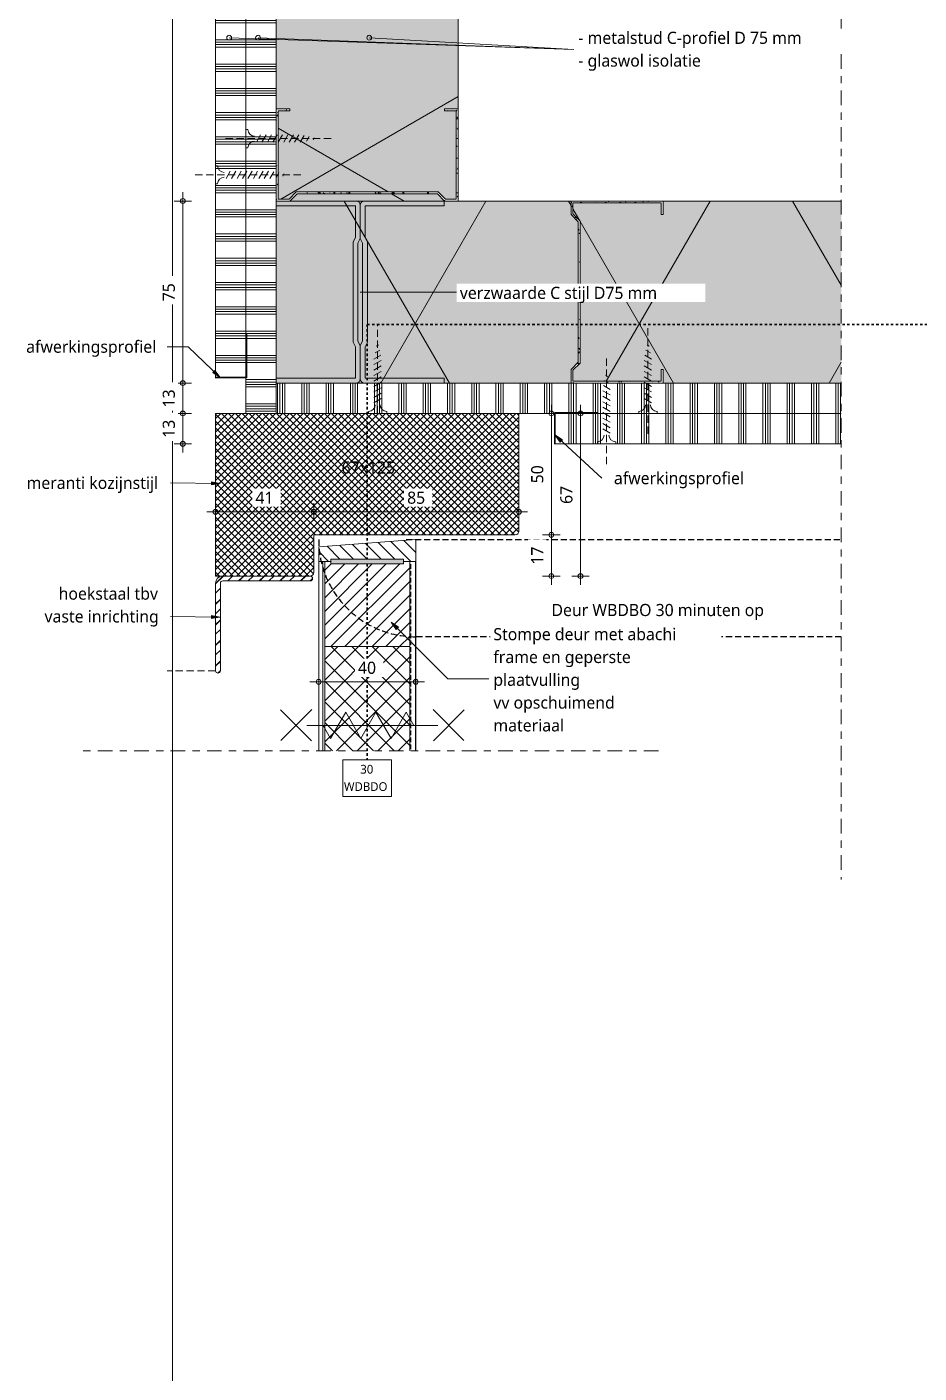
# Model space of a CAD drawing. Header units: millimetres. Extents: x 32900 to 38291, y -18988 to 4133.
# Drawn here: x 32911 to 33278, y -7472 to -6918 of the extents above; entities that cross this region are included whole.
import ezdxf

# ---------------------------------------------------------------- set-up
doc = ezdxf.new("R2010")
doc.units = ezdxf.units.MM
for name, pattern in [('MV_30_min', [2, 1, -1]), ('MV_center', [15, 6, -3, 3, -3]), ('MV_hidden', [3.75, 2.5, -1.25]), ('MV_hidden_2', [4.5, 3, -1.5])]:
    doc.linetypes.add(name, pattern=pattern)
for name, color, linetype, lineweight in [('A-ANNO-DIMS', 211, 'Continuous', 13), ('A-ANNO-DIMS-2', 211, 'Continuous', 13), ('A-ANNO-IDEN', 131, 'Continuous', 18), ('A-ANNO-NOTE', 131, 'Continuous', 18), ('A-DETL', 90, 'Continuous', 13), ('A-DETL-GENF', 92, 'Continuous', 18), ('A-DETL-THIN', 151, 'Continuous', 18), ('G-ANNO-TEXT', 231, 'Continuous', 13)]:
    doc.layers.add(name, color=color, linetype=linetype, lineweight=lineweight)
doc.styles.add('Segoe UI', font='segoeui.ttf', dxfattribs={"height": 5})
doc.styles.add('Segoe UI_2', font='segoeui.ttf', dxfattribs={"height": 3.6})
doc.dimstyles.new('2_5_mm', dxfattribs={"dimscale": 304.8, "dimtxt": 5.23682, "dimasz": 0.006562, "dimexe": 0.011811, "dimexo": 0.0625, "dimgap": 0.005906, "dimtad": 1, "dimdec": 0, "dimzin": 0, "dimdsep": 46, "dimtxsty": 'Segoe UI', "dimblk1": 'DOTBLANK', "dimblk2": 'DOTBLANK', "dimsah": 1, "dimcen": 0.09, "dimdle": 0.011811, "dimazin": 0, "dimtfac": 1, "dimtdec": 4, "dimtix": 1, "dimtmove": 0, "dimatfit": 3, "dimfxl": 0.011811, "dimfxlon": 1, "dimtvp": 1, "dimtfill": 1, "dimtolj": 1, "dimtzin": 0, "dimarcsym": 2})
doc.dimstyles.new('2_5_mm_2', dxfattribs={"dimscale": 304.8, "dimtxt": 5.23682, "dimasz": 0.006562, "dimexe": 0.011811, "dimexo": 0.0625, "dimgap": 0.005906, "dimtad": 1, "dimdec": 0, "dimzin": 0, "dimdsep": 46, "dimtxsty": 'Segoe UI', "dimblk1": 'DOTBLANK', "dimblk2": 'DOTBLANK', "dimsah": 1, "dimcen": 0.09, "dimdle": 0.011811, "dimazin": 0, "dimtfac": 1, "dimtdec": 4, "dimtix": 1, "dimtmove": 0, "dimatfit": 3, "dimfxl": 0.011811, "dimfxlon": 1, "dimtvp": 1, "dimtfill": 1, "dimtolj": 1, "dimtzin": 0, "dimarcsym": 2})
pattern_1 = [(90, (4, 0), (-10, 6e-16), []), (90, (5, 0), (-10, 6e-16), []), (90, (6, 0), (-10, 6e-16), []), (90, (7, 0), (-10, 6e-16), [])]
pattern_2 = [(0, (0, 4), (0, 10), []), (0, (0, 5), (0, 10), []), (0, (0, 6), (0, 10), []), (0, (0, 7), (0, 10), [])]
pattern_3 = [(60, (0, 0), (-69.282, 40), []), (120, (0, 0), (-69.282, -40), [])]
pattern_4 = [(0, (0, 0), (8.128, 2.032), [0.67056, -5.425, 0.67056, -5.425, -32.512]), (0, (0, 0), (8.128, 2.032), [-12.192, 0.67056, -11.521, 0.67056, -5.425, -14.224]), (0, (0, 0), (8.128, 2.032), [-30.48, 0.67056, -3.393, 0.67056, -9.489]), (120, (3.048, 1.016), (-5.82376362, 6.02305448), [0.67056, -5.425, 0.67056, -5.425, -32.512]), (120, (3.048, 1.016), (-5.82376362, 6.02305448), [-12.192, 0.67056, -11.521, 0.67056, -5.425, -14.224]), (120, (3.048, 1.016), (-5.82376362, 6.02305448), [-30.48, 0.67056, -3.393, 0.67056, -9.489]), (240, (4.064, 5.08), (-2.30423638, -8.05505448), [0.67056, -5.425, 0.67056, -5.425, -32.512]), (240, (4.064, 5.08), (-2.30423638, -8.05505448), [-12.192, 0.67056, -11.521, 0.67056, -5.425, -14.224]), (240, (4.064, 5.08), (-2.30423638, -8.05505448), [-30.48, 0.67056, -3.393, 0.67056, -9.489])]
pattern_5 = [(90, (0, 0), (-3.81, 2e-16), []), (90, (1.905, 0), (-3.81, 2e-16), [1.905, -0.9525])]

# ---------------------------------------------------------------- blocks, each defined once
blk = doc.blocks.new('42 isolatie - Type 1-3788375-Details ziekenhuis Utiliteitsgebouw')
at = {"layer": 'A-DETL-GENF'}
h = blk.add_hatch(color=256, dxfattribs=at)
h.paths.add_polyline_path([(0.28, 0.8), (121.75, 0.8), (121.75, 6.4), (124.75, 9.4), (124.75, 67.2), (121.75, 70.2), (121.75, 75.8), (0.28, 75.8), (0.28, 42.96)])
h.paths.add_polyline_path([(159.75, 0.8), (233.11, 0.8), (233.11, 75.8), (159.75, 75.8), (159.75, 70.2), (158.95, 70.2), (158.95, 75), (122.55, 75), (122.55, 70.53), (125.55, 67.53), (125.55, 9.07), (122.55, 6.07), (122.55, 1.6), (158.95, 1.6), (158.95, 6.4), (159.75, 6.4), (159.75, 1.6)])
at = {"layer": 'A-DETL-GENF', "lineweight": 13}
h = blk.add_hatch(dxfattribs=at)
h.set_pattern_fill('FP_4', color=256, style=0, pattern_type=2)
h.set_pattern_definition(pattern_3)
h.paths.add_polyline_path([(0.28, 0.8), (121.75, 0.8), (121.75, 6.4), (124.75, 9.4), (124.75, 67.2), (121.75, 70.2), (121.75, 75.8), (0.28, 75.8), (0.28, 42.96)])
h.paths.add_polyline_path([(159.75, 0.8), (233.11, 0.8), (233.11, 75.8), (159.75, 75.8), (159.75, 70.2), (158.95, 70.2), (158.95, 75), (122.55, 75), (122.55, 70.53), (125.55, 67.53), (125.55, 9.07), (122.55, 6.07), (122.55, 1.6), (158.95, 1.6), (158.95, 6.4), (159.75, 6.4), (159.75, 1.6)])
at = {"layer": 'A-DETL-GENF'}
for p, q in [((5.88, 75.8), (0.28, 75.8)), ((0.28, 75.8), (0.28, 0.8)), ((0.28, 75.8), (0.28, 0.8)), ((69.68, 75.8), (5.88, 75.8)), ((75.28, 75.8), (69.68, 75.8)), ((121.75, 75.8), (75.28, 75.8)), ((121.75, 75.8), (75.28, 75.8)), ((233.11, 75.8), (159.75, 75.8)), ((233.11, 75.8), (159.75, 75.8)), ((0.28, 0.8), (121.75, 0.8)), ((159.75, 0.8), (233.11, 0.8))]:
    blk.add_line(p, q, dxfattribs=at)
blk = doc.blocks.new('00 msprofiel - 75-V7-Details ziekenhuis Utiliteitsgebouw')
at = {"layer": 'A-DETL-GENF'}
for p, q in [((0, 22.1), (0, 35.78)), ((34.63, 35.54), (1.96, 35.54)), ((1.96, 35.54), (1.96, 22.56)), ((34.63, 37.5), (34.63, 35.54)), ((1.96, 22.56), (2.95, 20.6)), ((0.98, 20.13), (0, 22.1)), ((0.98, 20.13), (0.98, -20.13)), ((2.95, -20.6), (2.95, 20.6)), ((0.98, -20.13), (0, -22.1)), ((0, -22.1), (0, -35.78)), ((1.96, -22.56), (2.95, -20.6)), ((1.96, -35.54), (1.96, -22.56)), ((1.72, -37.5), (34.63, -37.5)), ((34.63, -35.54), (1.96, -35.54)), ((34.63, -37.5), (34.63, -35.54))]:
    blk.add_line(p, q, dxfattribs=at)
for centre, start, end in [((1.72, 35.78), 90, 180), ((1.72, -35.78), 180, 270)]:
    blk.add_arc(centre, 1.72, start, end, dxfattribs=at)
blk = doc.blocks.new('00 msprofiel - 75-V8-Details ziekenhuis Utiliteitsgebouw')
at = {"layer": 'A-DETL-GENF'}
for p, q in [((0, 22.1), (0, 35.78)), ((1.72, 37.5), (34.63, 37.5)), ((34.63, 35.54), (1.96, 35.54)), ((1.96, 35.54), (1.96, 22.56)), ((34.63, 37.5), (34.63, 35.54)), ((1.96, 22.56), (2.95, 20.6)), ((0.98, 20.13), (0, 22.1)), ((0.98, -20.13), (0.98, 20.13)), ((2.95, 20.6), (2.95, -20.6)), ((0.98, -20.13), (0, -22.1)), ((0, -22.1), (0, -35.78)), ((1.96, -22.56), (2.95, -20.6)), ((1.96, -35.54), (1.96, -22.56)), ((34.63, -35.54), (1.96, -35.54)), ((34.63, -37.5), (34.63, -35.54))]:
    blk.add_line(p, q, dxfattribs=at)
for centre, start, end in [((1.72, 35.78), 90, 180), ((1.72, -35.78), 180, 270)]:
    blk.add_arc(centre, 1.72, start, end, dxfattribs=at)
blk = doc.blocks.new('42 isolatie - Type 1-V9-Details ziekenhuis Utiliteitsgebouw')
at = {"layer": 'A-DETL-GENF'}
h = blk.add_hatch(color=256, dxfattribs=at)
h.paths.add_polyline_path([(0.28, 9.07), (0.28, 6.4), (3.28, 9.4), (3.28, 67.2), (0.28, 70.2), (0.28, 9.4)])
h.paths.add_polyline_path([(1.08, 1.6), (37.48, 1.6), (37.48, 6.4), (38.28, 6.4), (38.28, 0.8), (202.28, 0.8), (202.28, 6.4), (203.08, 6.4), (203.08, 1.6), (239.48, 1.6), (239.48, 6.07), (236.48, 9.07), (236.48, 67.53), (239.48, 70.53), (239.48, 75), (203.08, 75), (203.08, 70.2), (202.28, 70.2), (202.28, 75.8), (38.28, 75.8), (38.28, 70.2), (37.48, 70.2), (37.48, 75), (1.08, 75), (1.08, 70.53), (4.08, 67.53), (4.08, 9.07), (1.08, 6.07)])
h.paths.add_polyline_path([(237.28, 9.4), (240.28, 6.4), (240.28, 70.2), (237.28, 67.2), (237.28, 48.05)])
at = {"layer": 'A-DETL-GENF', "lineweight": 13}
h = blk.add_hatch(dxfattribs=at)
h.set_pattern_fill('FP_4', color=256, style=0, pattern_type=2)
h.set_pattern_definition(pattern_3)
h.paths.add_polyline_path([(0.28, 9.07), (0.28, 6.4), (3.28, 9.4), (3.28, 67.2), (0.28, 70.2), (0.28, 9.4)])
h.paths.add_polyline_path([(1.08, 1.6), (37.48, 1.6), (37.48, 6.4), (38.28, 6.4), (38.28, 0.8), (202.28, 0.8), (202.28, 6.4), (203.08, 6.4), (203.08, 1.6), (239.48, 1.6), (239.48, 6.07), (236.48, 9.07), (236.48, 67.53), (239.48, 70.53), (239.48, 75), (203.08, 75), (203.08, 70.2), (202.28, 70.2), (202.28, 75.8), (38.28, 75.8), (38.28, 70.2), (37.48, 70.2), (37.48, 75), (1.08, 75), (1.08, 70.53), (4.08, 67.53), (4.08, 9.07), (1.08, 6.07)])
h.paths.add_polyline_path([(237.28, 48.05), (237.28, 9.4), (240.28, 6.4), (240.28, 70.2), (237.28, 67.2)])
at = {"layer": 'A-DETL-GENF'}
for p, q in [((202.28, 75.8), (38.28, 75.8)), ((202.28, 75.8), (38.28, 75.8)), ((0.28, 70.2), (0.28, 6.4)), ((0.28, 70.2), (0.28, 6.4)), ((240.28, 6.4), (240.28, 70.2)), ((38.28, 0.8), (202.28, 0.8)), ((38.28, 0.8), (202.28, 0.8))]:
    blk.add_line(p, q, dxfattribs=at)
blk = doc.blocks.new('NLRS_00_DI_maskeer - Type 1-4288952-Details ziekenhuis Utiliteitsgebouw')
at = {"layer": 'A-DETL-GENF', "linetype": 'MV_center'}
blk.add_line((-100, 0), (510, 0), dxfattribs=at)
blk = doc.blocks.new('NLRS_00_DI_maskeer - Type 1-4234905-Details ziekenhuis Utiliteitsgebouw')
at = {"layer": 'A-DETL-GENF', "linetype": 'MV_center'}
blk.add_line((140, 0), (-100, 0), dxfattribs=at)
blk = doc.blocks.new('02_GA_brandscheiding - 30 min-3717880-Details ziekenhuis Utiliteitsgebouw')
at = {"layer": 'A-ANNO-NOTE'}
for p, q in [((-5, 3.75), (5, 3.75)), ((-5, -3.75), (-5, 3.75)), ((5, 3.75), (5, -3.75)), ((5, -3.75), (-5, -3.75))]:
    blk.add_line(p, q, dxfattribs=at)
blk = doc.blocks.new('DIMBLOCK252-Details ziekenhuis Utiliteitsgebouw')
at = {"layer": 'A-ANNO-DIMS-2'}
for p, q in [((32974.99, -6985.82), (32974.99, -7064.42)), ((32974.99, -6989.42), (32971.39, -6989.42)), ((32974.99, -6989.42), (32978.59, -6989.42)), ((32974.99, -7064.42), (32971.39, -7064.42)), ((32974.99, -7064.42), (32978.59, -7064.42))]:
    blk.add_line(p, q, dxfattribs=at)
for centre in [(32974.99, -6989.42), (32974.99, -7064.42)]:
    blk.add_circle(centre, 1, dxfattribs=at)
at = {"layer": 'A-ANNO-DIMS-2', "color": 0, "insert": (32966.67, -7030.72), "char_height": 5, "width": 9.1406, "attachment_point": 1, "rotation": 90, "line_spacing_factor": 1.142579, "style": 'Segoe UI', "bg_fill": 3, "box_fill_scale": 1.25, "bg_fill_color": 9, "bg_fill_true_color": 13158600, "bg_fill_transparency": 0}
blk.add_mtext('75', dxfattribs=at)
blk = doc.blocks.new('_DotBlank')
at = {"color": 0, "linetype": 'ByBlock', "lineweight": -2}
blk.add_line((-0.5, 0), (-1, 0), dxfattribs=at)
blk.add_circle((0, 0), 0.5, dxfattribs=at)
blk = doc.blocks.new('DIMBLOCK253-Details ziekenhuis Utiliteitsgebouw')
at = {"layer": 'A-ANNO-DIMS-2'}
for p, q in [((32974.99, -7064.42), (32971.39, -7064.42)), ((32974.99, -7064.42), (32974.99, -7076.92)), ((32974.99, -7064.42), (32978.59, -7064.42)), ((32974.99, -7076.92), (32971.39, -7076.92)), ((32974.99, -7076.92), (32978.59, -7076.92))]:
    blk.add_line(p, q, dxfattribs=at)
for centre in [(32974.99, -7064.42), (32974.99, -7076.92)]:
    blk.add_circle(centre, 1, dxfattribs=at)
at = {"layer": 'A-ANNO-DIMS-2', "color": 0, "insert": (32966.67, -7074.47), "char_height": 5, "width": 9.1406, "attachment_point": 1, "rotation": 90, "line_spacing_factor": 1.142579, "style": 'Segoe UI', "bg_fill": 3, "box_fill_scale": 1.25, "bg_fill_color": 9, "bg_fill_true_color": 13158600, "bg_fill_transparency": 0}
blk.add_mtext('13', dxfattribs=at)
blk = doc.blocks.new('DIMBLOCK254-Details ziekenhuis Utiliteitsgebouw')
at = {"layer": 'A-ANNO-DIMS-2'}
for p, q in [((32974.99, -7076.92), (32971.39, -7076.92)), ((32974.99, -7076.92), (32974.99, -7093.02)), ((32974.99, -7076.92), (32978.59, -7076.92)), ((32974.99, -7089.42), (32971.39, -7089.42)), ((32974.99, -7089.42), (32978.59, -7089.42))]:
    blk.add_line(p, q, dxfattribs=at)
for centre in [(32974.99, -7076.92), (32974.99, -7089.42)]:
    blk.add_circle(centre, 1, dxfattribs=at)
at = {"layer": 'A-ANNO-DIMS-2', "color": 0, "insert": (32966.67, -7086.97), "char_height": 5, "width": 9.1406, "attachment_point": 1, "rotation": 90, "line_spacing_factor": 1.142579, "style": 'Segoe UI', "bg_fill": 3, "box_fill_scale": 1.25, "bg_fill_color": 9, "bg_fill_true_color": 13158600, "bg_fill_transparency": 0}
blk.add_mtext('13', dxfattribs=at)
blk = doc.blocks.new('DIMBLOCK255-Details ziekenhuis Utiliteitsgebouw')
at = {"layer": 'A-ANNO-DIMS-2'}
for p, q in [((33138.83, -7073.32), (33138.83, -7147.52)), ((33138.83, -7076.92), (33135.23, -7076.92)), ((33138.83, -7076.92), (33142.43, -7076.92)), ((33138.83, -7143.92), (33135.23, -7143.92)), ((33138.83, -7143.92), (33142.43, -7143.92))]:
    blk.add_line(p, q, dxfattribs=at)
for centre in [(33138.83, -7076.92), (33138.83, -7143.92)]:
    blk.add_circle(centre, 1, dxfattribs=at)
at = {"layer": 'A-ANNO-DIMS-2', "color": 0, "insert": (33130.5, -7114.22), "char_height": 5, "width": 9.1406, "attachment_point": 1, "rotation": 90, "line_spacing_factor": 1.142579, "style": 'Segoe UI', "bg_fill": 3, "box_fill_scale": 1.25, "bg_fill_color": 9, "bg_fill_true_color": 13158600, "bg_fill_transparency": 0}
blk.add_mtext('67', dxfattribs=at)
blk = doc.blocks.new('DIMBLOCK256-Details ziekenhuis Utiliteitsgebouw')
at = {"layer": 'A-ANNO-DIMS-2'}
for p, q in [((33126.83, -7126.92), (33123.23, -7126.92)), ((33126.83, -7147.52), (33126.83, -7126.92)), ((33126.83, -7126.92), (33130.43, -7126.92)), ((33126.83, -7143.92), (33123.23, -7143.92)), ((33126.83, -7143.92), (33130.43, -7143.92))]:
    blk.add_line(p, q, dxfattribs=at)
for centre in [(33126.83, -7126.92), (33126.83, -7143.92)]:
    blk.add_circle(centre, 1, dxfattribs=at)
at = {"layer": 'A-ANNO-DIMS-2', "color": 0, "insert": (33118.5, -7139.22), "char_height": 5, "width": 9.1406, "attachment_point": 1, "rotation": 90, "line_spacing_factor": 1.142579, "style": 'Segoe UI', "bg_fill": 3, "box_fill_scale": 1.25, "bg_fill_color": 9, "bg_fill_true_color": 13158600, "bg_fill_transparency": 0}
blk.add_mtext('17', dxfattribs=at)
blk = doc.blocks.new('DIMBLOCK257-Details ziekenhuis Utiliteitsgebouw')
at = {"layer": 'A-ANNO-DIMS-2'}
for p, q in [((33126.83, -7126.92), (33126.83, -7073.32)), ((33126.83, -7076.92), (33123.23, -7076.92)), ((33126.83, -7076.92), (33130.43, -7076.92)), ((33126.83, -7126.92), (33123.23, -7126.92)), ((33126.83, -7126.92), (33130.43, -7126.92))]:
    blk.add_line(p, q, dxfattribs=at)
for centre in [(33126.83, -7076.92), (33126.83, -7126.92)]:
    blk.add_circle(centre, 1, dxfattribs=at)
at = {"layer": 'A-ANNO-DIMS-2', "color": 0, "insert": (33118.5, -7105.72), "char_height": 5, "width": 9.1406, "attachment_point": 1, "rotation": 90, "line_spacing_factor": 1.142579, "style": 'Segoe UI', "bg_fill": 3, "box_fill_scale": 1.25, "bg_fill_color": 9, "bg_fill_true_color": 13158600, "bg_fill_transparency": 0}
blk.add_mtext('50', dxfattribs=at)
blk = doc.blocks.new('DIMBLOCK258-Details ziekenhuis Utiliteitsgebouw')
at = {"layer": 'A-ANNO-DIMS-2'}
for p, q in [((32988.45, -7117.46), (32988.45, -7113.86)), ((33028.95, -7117.46), (33028.95, -7113.86)), ((32984.85, -7117.46), (33028.95, -7117.46)), ((32988.45, -7117.46), (32988.45, -7121.06)), ((33028.95, -7117.46), (33028.95, -7121.06))]:
    blk.add_line(p, q, dxfattribs=at)
for centre in [(32988.45, -7117.46), (33028.95, -7117.46)]:
    blk.add_circle(centre, 1, dxfattribs=at)
at = {"layer": 'A-ANNO-DIMS-2', "color": 0, "insert": (33004.89, -7109.14), "char_height": 5, "width": 9.1406, "attachment_point": 1, "line_spacing_factor": 1.142579, "style": 'Segoe UI', "bg_fill": 3, "box_fill_scale": 1.25, "bg_fill_color": 9, "bg_fill_true_color": 13158600, "bg_fill_transparency": 0}
blk.add_mtext('41', dxfattribs=at)
blk = doc.blocks.new('DIMBLOCK259-Details ziekenhuis Utiliteitsgebouw')
at = {"layer": 'A-ANNO-DIMS-2'}
for p, q in [((33028.95, -7117.46), (33028.95, -7113.86)), ((33113.45, -7117.46), (33113.45, -7113.86)), ((33028.95, -7117.46), (33117.05, -7117.46)), ((33028.95, -7117.46), (33028.95, -7121.06)), ((33113.45, -7117.46), (33113.45, -7121.06))]:
    blk.add_line(p, q, dxfattribs=at)
for centre in [(33028.95, -7117.46), (33113.45, -7117.46)]:
    blk.add_circle(centre, 1, dxfattribs=at)
at = {"layer": 'A-ANNO-DIMS-2', "color": 0, "insert": (33067.39, -7109.14), "char_height": 5, "width": 9.1406, "attachment_point": 1, "line_spacing_factor": 1.142579, "style": 'Segoe UI', "bg_fill": 3, "box_fill_scale": 1.25, "bg_fill_color": 9, "bg_fill_true_color": 13158600, "bg_fill_transparency": 0}
blk.add_mtext('85', dxfattribs=at)
blk = doc.blocks.new('DIMBLOCK260-Details ziekenhuis Utiliteitsgebouw')
at = {"layer": 'A-ANNO-DIMS-2'}
for p, q in [((33027.35, -7187.52), (33074.55, -7187.52)), ((33030.95, -7187.52), (33030.95, -7183.92)), ((33030.95, -7187.52), (33030.95, -7191.12)), ((33070.95, -7187.52), (33070.95, -7183.92)), ((33070.95, -7187.52), (33070.95, -7191.12))]:
    blk.add_line(p, q, dxfattribs=at)
for centre in [(33030.95, -7187.52), (33070.95, -7187.52)]:
    blk.add_circle(centre, 1, dxfattribs=at)
at = {"layer": 'A-ANNO-DIMS-2', "color": 0, "insert": (33047.14, -7179.2), "char_height": 5, "width": 9.1406, "attachment_point": 1, "line_spacing_factor": 1.142579, "style": 'Segoe UI', "bg_fill": 3, "box_fill_scale": 1.25, "bg_fill_color": 9, "bg_fill_true_color": 13158600, "bg_fill_transparency": 0}
blk.add_mtext('40', dxfattribs=at)

msp = doc.modelspace()

# ---------------------------------------------------------------- hatches: boundary and pattern name
at = {"layer": 'A-ANNO-NOTE'}
msp.add_hatch(color=256, dxfattribs=at).paths.add_polyline_path([(33060.81, -7162.91), (33062.91, -7165.91), (33063.81, -7165.01)])
at = {"layer": 'A-DETL-GENF', "lineweight": 13}
h = msp.add_hatch(dxfattribs=at)
h.set_pattern_fill('FP_12', color=254, style=0, pattern_type=2)
h.set_pattern_definition(pattern_2)
h.paths.add_polyline_path([(33000.95, -7061.92), (33000.95, -6749.42), (32988.45, -6749.42), (32988.45, -7061.92)])
h = msp.add_hatch(dxfattribs=at)
h.set_pattern_fill('FP_12', color=254, style=0, pattern_type=2)
h.set_pattern_definition(pattern_2)
h.paths.add_polyline_path([(33013.45, -7076.92), (33013.45, -6749.42), (33000.95, -6749.42), (33000.95, -7076.92)])
h = msp.add_hatch(dxfattribs=at)
h.set_pattern_fill('FP_6', color=254, style=0, pattern_type=2)
h.set_pattern_definition(pattern_4)
h.paths.add_polyline_path([(33019.05, -6989.42), (33022.05, -6986.42), (33079.85, -6986.42), (33082.85, -6989.42), (33088.45, -6989.42), (33088.45, -6951.42), (33082.85, -6951.42), (33082.85, -6952.22), (33087.65, -6952.22), (33087.65, -6988.62), (33083.18, -6988.62), (33080.18, -6985.62), (33021.72, -6985.62), (33018.72, -6988.62), (33014.25, -6988.62), (33014.25, -6952.22), (33019.05, -6952.22), (33019.05, -6951.42), (33013.45, -6951.42), (33013.45, -6989.42)])
h = msp.add_hatch(dxfattribs=at)
h.set_pattern_fill('FP_6', color=254, style=0, pattern_type=2)
h.set_pattern_definition(pattern_4)
h.paths.add_polyline_path([(33134.92, -7064.42), (33172.92, -7064.42), (33172.92, -7058.82), (33172.12, -7058.82), (33172.12, -7063.62), (33135.72, -7063.62), (33135.72, -7059.15), (33138.72, -7056.15), (33138.72, -6997.68), (33135.72, -6994.68), (33135.72, -6990.22), (33172.12, -6990.22), (33172.12, -6995.02), (33172.92, -6995.02), (33172.92, -6989.42), (33134.92, -6989.42), (33134.92, -6995.02), (33137.92, -6998.02), (33137.92, -7055.82), (33134.92, -7058.82)])
h = msp.add_hatch(dxfattribs=at)
h.set_pattern_fill('FP_2', color=254, style=0, pattern_type=2)
h.set_pattern_definition(pattern_1)
h.paths.add_polyline_path([(33135.72, -7076.92), (33246.28, -7076.92), (33246.28, -7064.42), (33013.45, -7064.42), (33013.45, -7076.92), (33134.92, -7076.92)])
h = msp.add_hatch(dxfattribs=at)
h.set_pattern_fill('FP_18', color=250, style=0, pattern_type=2)
h.set_pattern_definition([(45, (0, 0), (-1.41421356, 1.41421356), []), (135, (0, 0), (-1.41421356, -1.41421356), [])])
h.paths.add_polyline_path([(32988.45, -7143.92), (33027.45, -7143.92), (33027.84, -7143.86), (33028.2, -7143.71), (33028.51, -7143.48), (33028.75, -7143.17), (33028.9, -7142.8), (33028.95, -7142.42), (33028.95, -7126.92), (33111.95, -7126.92), (33112.34, -7126.86), (33112.7, -7126.71), (33113.01, -7126.48), (33113.25, -7126.17), (33113.4, -7125.8), (33113.45, -7125.42), (33113.45, -7076.92), (32988.45, -7076.92), (32988.45, -7121.67)])
h = msp.add_hatch(dxfattribs=at)
h.set_pattern_fill('FP_2', color=254, style=0, pattern_type=2)
h.set_pattern_definition(pattern_1)
h.paths.add_polyline_path([(33128.45, -7089.42), (33246.28, -7089.42), (33246.28, -7076.92), (33128.45, -7076.92)])
h = msp.add_hatch(dxfattribs=at)
h.set_pattern_fill('FP_9', color=254, style=0, pattern_type=2)
h.set_pattern_definition([(135, (0, 0), (-2.82842712, -2.82842712), [])])
h.paths.add_polyline_path([(33070.95, -7137.92), (33070.95, -7128.92), (33030.95, -7131.92), (33030.95, -7137.92), (33035.95, -7137.92), (33035.95, -7136.92), (33065.95, -7136.92), (33065.95, -7137.92)])
at = {"layer": 'A-DETL-GENF'}
msp.add_hatch(color=1, dxfattribs=at).paths.add_polyline_path([(33035.95, -7138.92), (33065.95, -7138.92), (33065.95, -7136.92), (33035.95, -7136.92)])
at = {"layer": 'A-DETL-GENF', "lineweight": 13}
h = msp.add_hatch(dxfattribs=at)
h.set_pattern_fill('FP_8', color=250, style=0, pattern_type=2)
h.set_pattern_definition(pattern_5)
h.paths.add_polyline_path([(33033.45, -7215.88), (33033.45, -7137.92), (33030.95, -7137.92), (33030.95, -7215.88)])
h = msp.add_hatch(dxfattribs=at)
h.set_pattern_fill('FP_7', color=254, style=0, pattern_type=2)
h.set_pattern_definition([(45, (0, 0), (-2.82842712, 2.82842712), [])])
h.paths.add_polyline_path([(33068.45, -7172.92), (33068.45, -7137.92), (33065.95, -7137.92), (33065.95, -7138.92), (33035.95, -7138.92), (33035.95, -7137.92), (33033.45, -7137.92), (33033.45, -7172.92), (33065.95, -7172.92)])
h = msp.add_hatch(dxfattribs=at)
h.set_pattern_fill('FP_8', color=250, style=0, pattern_type=2)
h.set_pattern_definition(pattern_5)
h.paths.add_polyline_path([(33070.95, -7215.88), (33070.95, -7137.92), (33068.45, -7137.92), (33068.45, -7215.88)])
h = msp.add_hatch(dxfattribs=at)
h.set_pattern_fill('FP_19', color=254, style=0, pattern_type=2)
h.set_pattern_definition([(45, (0, 0), (-4.2426407, 4.2426407), []), (45, (0.2, 0), (-4.2426407, 4.2426407), []), (45, (4, 0), (-4.2426407, 4.2426407), [])])
h.paths.add_polyline_path([(32989.45, -7183.92), (32989.71, -7183.88), (32989.95, -7183.78), (32990.16, -7183.62), (32990.31, -7183.42), (32990.41, -7183.17), (32990.45, -7182.92), (32990.45, -7146.86), (32990.48, -7146.62), (32990.57, -7146.39), (32990.73, -7146.19), (32990.92, -7146.04), (32991.15, -7145.95), (32991.4, -7145.92), (33027.45, -7145.92), (33027.71, -7145.88), (33027.95, -7145.78), (33028.2, -7145.57), (33028.31, -7145.42), (33028.41, -7145.17), (33028.45, -7144.92), (33028.41, -7144.66), (33028.31, -7144.42), (33028.16, -7144.21), (33027.95, -7144.05), (33027.71, -7143.95), (33027.45, -7143.92), (32991.4, -7143.92), (32990.63, -7144.02), (32989.92, -7144.31), (32989.3, -7144.8), (32988.84, -7145.39), (32988.55, -7146.1), (32988.45, -7146.86), (32988.45, -7182.92), (32988.48, -7183.17), (32988.58, -7183.42), (32988.74, -7183.62), (32988.95, -7183.78), (32989.19, -7183.88), (32989.3, -7183.9)])
h = msp.add_hatch(dxfattribs=at)
h.set_pattern_fill('FP_10', color=254, style=0, pattern_type=2)
h.set_pattern_definition([(45, (0, 0), (-4.2426407, 4.2426407), []), (135, (0, 0), (-4.2426407, -4.2426407), [])])
h.paths.add_polyline_path([(33033.45, -7215.88), (33068.45, -7215.88), (33068.45, -7172.92), (33033.45, -7172.92)])
at = {"layer": 'G-ANNO-TEXT'}
for points in [[(32990.34, -7062.15), (32988.19, -7059.2), (32987.31, -7060.11)], [(32990.34, -7160.8), (32986.75, -7160.13), (32986.73, -7161.39)]]:
    msp.add_hatch(color=7, dxfattribs=at).paths.add_polyline_path(points)

# ---------------------------------------------------------------- linework, layer by layer
at = {"layer": 'A-ANNO-IDEN'}
msp.add_line((33048.08, -7026.92), (33088.33, -7026.92), dxfattribs=at)
at = {"layer": 'A-ANNO-NOTE'}
for p, q in [((32994.05, -6922.15), (33136.04, -6926.99)), ((33005.98, -6922.15), (33136.04, -6926.99)), ((33051.78, -6922.15), (33136.04, -6926.99)), ((33060.81, -7162.91), (33062.91, -7165.91)), ((33063.81, -7165.01), (33060.81, -7162.91)), ((33062.91, -7165.91), (33063.81, -7165.01)), ((33084.15, -7186.3), (33101.02, -7186.3))]:
    msp.add_line(p, q, dxfattribs=at)
for centre in [(32994.05, -6922.15), (33005.98, -6922.15), (33051.78, -6922.15)]:
    msp.add_circle(centre, 1, dxfattribs=at)
at = {"layer": 'A-DETL', "lineweight": 18}
msp.add_line((32970.77, 3651.86), (32970.77, -18988.14), dxfattribs=at)
at = {"layer": 'A-DETL'}
for p, q in [((33000.95, -6959.96), (33000.95, -6967.46)), ((33000.95, -6959.96), (33001.8, -6959.96)), ((33005.3, -6965.21), (33007.03, -6962.21)), ((33007.55, -6965.21), (33009.28, -6962.21)), ((33009.8, -6965.21), (33011.53, -6962.21)), ((33012.05, -6965.21), (33013.78, -6962.21)), ((33014.3, -6965.21), (33016.03, -6962.21)), ((33016.55, -6965.21), (33018.28, -6962.21)), ((33018.8, -6965.21), (33020.53, -6962.21)), ((33021.05, -6965.21), (33022.78, -6962.21)), ((33023.3, -6965.21), (33024.91, -6962.43)), ((33025.9, -6964.79), (33027.01, -6962.87)), ((33028.63, -6964.22), (33029.15, -6963.32)), ((33000.95, -6967.46), (33001.8, -6967.46)), ((32988.45, -6974.86), (32988.45, -6982.36)), ((32988.45, -6974.86), (32989.3, -6974.86)), ((32992.8, -6980.11), (32994.53, -6977.11)), ((32995.05, -6980.11), (32996.78, -6977.11)), ((32997.3, -6980.11), (32999.03, -6977.11)), ((32999.55, -6980.11), (33001.28, -6977.11)), ((33001.8, -6980.11), (33003.53, -6977.11)), ((33004.05, -6980.11), (33005.78, -6977.11)), ((33006.3, -6980.11), (33008.03, -6977.11)), ((33008.55, -6980.11), (33010.28, -6977.11)), ((33010.8, -6980.11), (33012.41, -6977.32)), ((33013.4, -6979.69), (33014.51, -6977.77)), ((33016.13, -6979.12), (33016.65, -6978.21)), ((32988.45, -6982.36), (32989.3, -6982.36)), ((33054.73, -7049.23), (33055.63, -7048.71)), ((33167.13, -7049.23), (33166.23, -7048.71)), ((33053.74, -7054.57), (33056.52, -7052.96)), ((33054.16, -7051.96), (33056.08, -7050.85)), ((33168.13, -7054.57), (33165.34, -7052.96)), ((33167.71, -7051.96), (33165.78, -7050.85)), ((33053.74, -7056.82), (33056.74, -7055.08)), ((33053.74, -7059.07), (33056.74, -7057.33)), ((33053.74, -7061.32), (33056.74, -7059.58)), ((33168.13, -7056.82), (33165.13, -7055.08)), ((33168.13, -7059.07), (33165.13, -7057.33)), ((33168.13, -7061.32), (33165.13, -7059.58)), ((33053.74, -7063.57), (33056.74, -7061.83)), ((33053.74, -7065.82), (33056.74, -7064.08)), ((33151.07, -7067.07), (33148.29, -7065.46)), ((33150.65, -7064.46), (33148.73, -7063.35)), ((33150.08, -7061.73), (33149.18, -7061.21)), ((33168.13, -7063.57), (33165.13, -7061.83)), ((33168.13, -7065.82), (33165.13, -7064.08)), ((33053.74, -7068.07), (33056.74, -7066.33)), ((33053.74, -7070.32), (33056.74, -7068.58)), ((33053.74, -7072.57), (33056.74, -7070.83)), ((33151.07, -7069.32), (33148.07, -7067.58)), ((33151.07, -7071.57), (33148.07, -7069.83)), ((33168.13, -7068.07), (33165.13, -7066.33)), ((33168.13, -7070.32), (33165.13, -7068.58)), ((33168.13, -7072.57), (33165.13, -7070.83)), ((33051.49, -7076.92), (33051.49, -7076.07)), ((33058.99, -7076.92), (33058.99, -7076.07)), ((33151.07, -7073.82), (33148.07, -7072.08)), ((33151.07, -7076.07), (33148.07, -7074.33)), ((33151.07, -7078.32), (33148.07, -7076.58)), ((33162.88, -7076.92), (33162.88, -7076.07)), ((33170.38, -7076.92), (33170.38, -7076.07)), ((32988.45, -7076.92), (32988.45, -7143.92)), ((33113.45, -7076.92), (32988.45, -7076.92)), ((33113.45, -7125.42), (33113.45, -7076.92)), ((33151.07, -7080.57), (33148.07, -7078.83)), ((33151.07, -7082.82), (33148.07, -7081.08)), ((33162.88, -7076.92), (33170.38, -7076.92)), ((33151.07, -7085.07), (33148.07, -7083.33)), ((33145.82, -7089.42), (33145.82, -7088.57)), ((33145.82, -7089.42), (33153.32, -7089.42)), ((33153.32, -7089.42), (33153.32, -7088.57)), ((33028.95, -7142.42), (33028.95, -7126.92)), ((33028.95, -7126.92), (33111.95, -7126.92)), ((33065.95, -7136.92), (33035.95, -7136.92)), ((33035.95, -7136.92), (33035.95, -7138.92)), ((33065.95, -7138.92), (33065.95, -7136.92)), ((33035.95, -7138.92), (33065.95, -7138.92)), ((32988.45, -7143.92), (33027.45, -7143.92)), ((32988.45, -7146.86), (32988.45, -7182.92)), ((32990.45, -7182.92), (32990.45, -7146.86)), ((32991.4, -7145.92), (33027.45, -7145.92))]:
    msp.add_line(p, q, dxfattribs=at)
at = {"layer": 'A-DETL', "linetype": 'MV_hidden_2'}
for p, q in [((32992.59, -6963.71), (33037.59, -6963.71)), ((32980.09, -6978.61), (33025.09, -6978.61)), ((33055.24, -7076.92), (33055.24, -7040.27)), ((33166.63, -7085.27), (33166.63, -7040.27)), ((33149.57, -7097.77), (33149.57, -7052.77)), ((32988.45, -7182.92), (32968.45, -7182.92))]:
    msp.add_line(p, q, dxfattribs=at)
at = {"layer": 'A-DETL', "linetype": 'MV_30_min', "lineweight": 35}
for p, q in [((33050.95, -7040.27), (33137.92, -7040.27)), ((33050.95, -7040.27), (33050.95, -7136.92)), ((33138.72, -7040.27), (33490.95, -7040.27)), ((33050.95, -7138.92), (33050.95, -7219.68))]:
    msp.add_line(p, q, dxfattribs=at)
at = {"layer": 'A-DETL', "lineweight": 25}
for p, q in [((33001.25, -7044.27), (33001.25, -7062.21)), ((33001.25, -7062.21), (32988.25, -7062.21)), ((33146.1, -7076.62), (33128.15, -7076.62)), ((33128.15, -7076.62), (33128.15, -7089.62))]:
    msp.add_line(p, q, dxfattribs=at)
at = {"layer": 'A-DETL', "linetype": 'MV_hidden', "lineweight": 25}
for p, q in [((33066.95, -7128.92), (33246.28, -7128.92)), ((33070.95, -7168.92), (33070.95, -7137.92)), ((33246.28, -7168.92), (33070.95, -7168.92))]:
    msp.add_line(p, q, dxfattribs=at)
at = {"layer": 'A-DETL'}
for centre, radius, start, end in [((33004.55, -6959.96), 2.75, 180, 270), ((33004.55, -6967.46), 2.75, 90, 180), ((32992.05, -6974.86), 2.75, 180, 270), ((32992.05, -6982.36), 2.75, 90, 180), ((33051.49, -7073.32), 2.75, 270, 360), ((33058.99, -7073.32), 2.75, 180, 270), ((33162.88, -7073.32), 2.75, 270, 360), ((33170.38, -7073.32), 2.75, 180, 270), ((33145.82, -7085.82), 2.75, 270, 360), ((33153.32, -7085.82), 2.75, 180, 270), ((33111.95, -7125.42), 1.5, 270, 0), ((33027.45, -7142.42), 1.5, 270, 0), ((32991.4, -7146.86), 2.95, 90, 180), ((32991.4, -7146.86), 0.947, 90, 180), ((33027.45, -7144.92), 1, 270, 90), ((32989.45, -7182.92), 1, 180, 0)]:
    msp.add_arc(centre, radius, start, end, dxfattribs=at)
at = {"layer": 'A-DETL', "linetype": 'MV_hidden', "lineweight": 25}
msp.add_arc((33070.95, -7128.92), 40, 180, 270, dxfattribs=at)
at = {"layer": 'A-DETL-THIN'}
for p, q in [((33000.95, -7061.92), (33000.95, -6749.42)), ((32988.45, -6811.92), (32988.45, -7061.92)), ((33013.45, -6951.42), (33013.45, -6989.42)), ((33019.05, -6951.42), (33013.45, -6951.42)), ((33014.25, -6988.62), (33014.25, -6952.22)), ((33014.25, -6952.22), (33019.05, -6952.22)), ((33019.05, -6952.22), (33019.05, -6951.42)), ((33088.45, -6951.42), (33082.85, -6951.42)), ((33082.85, -6951.42), (33082.85, -6952.22)), ((33082.85, -6952.22), (33087.65, -6952.22)), ((33087.65, -6952.22), (33087.65, -6988.62)), ((33088.45, -6989.42), (33088.45, -6951.42)), ((33021.72, -6985.62), (33018.72, -6988.62)), ((33019.05, -6989.42), (33022.05, -6986.42)), ((33080.18, -6985.62), (33021.72, -6985.62)), ((33022.05, -6986.42), (33079.85, -6986.42)), ((33079.85, -6986.42), (33082.85, -6989.42)), ((33083.18, -6988.62), (33080.18, -6985.62)), ((33013.45, -6989.42), (33019.05, -6989.42)), ((33018.72, -6988.62), (33014.25, -6988.62)), ((33082.85, -6989.42), (33088.45, -6989.42)), ((33087.65, -6988.62), (33083.18, -6988.62)), ((33172.92, -6989.42), (33134.92, -6989.42)), ((33134.92, -6989.42), (33134.92, -6995.02)), ((33135.72, -6994.68), (33135.72, -6990.22)), ((33135.72, -6990.22), (33172.12, -6990.22)), ((33172.12, -6990.22), (33172.12, -6995.02)), ((33172.92, -6995.02), (33172.92, -6989.42)), ((33134.92, -6995.02), (33137.92, -6998.02)), ((33138.72, -6997.68), (33135.72, -6994.68)), ((33137.92, -6998.02), (33137.92, -7055.82)), ((33138.72, -7056.15), (33138.72, -6997.68)), ((33172.12, -6995.02), (33172.92, -6995.02)), ((33137.92, -7055.82), (33134.92, -7058.82)), ((33134.92, -7058.82), (33134.92, -7064.42)), ((33135.72, -7059.15), (33138.72, -7056.15)), ((33135.72, -7063.62), (33135.72, -7059.15)), ((33172.92, -7058.82), (33172.12, -7058.82)), ((33172.12, -7058.82), (33172.12, -7063.62)), ((33172.92, -7064.42), (33172.92, -7058.82)), ((32988.45, -7061.92), (33000.95, -7061.92)), ((33000.95, -7061.92), (33000.95, -7076.92)), ((33134.92, -7064.42), (33013.45, -7064.42)), ((33013.45, -7064.42), (33013.45, -7076.92)), ((33134.92, -7064.42), (33172.92, -7064.42)), ((33172.12, -7063.62), (33135.72, -7063.62)), ((33246.28, -7064.42), (33172.92, -7064.42)), ((33113.45, -7076.92), (33246.28, -7076.92)), ((33128.45, -7076.92), (33128.45, -7089.42)), ((33128.45, -7089.42), (33246.28, -7089.42)), ((33070.95, -7128.92), (33030.95, -7131.92)), ((33030.95, -7131.92), (33030.95, -7137.92)), ((33070.95, -7137.92), (33070.95, -7128.92)), ((33030.95, -7137.92), (33030.95, -7215.88)), ((33030.95, -7137.92), (33035.95, -7137.92)), ((33033.45, -7137.92), (33033.45, -7172.92)), ((33033.45, -7215.88), (33033.45, -7137.92)), ((33065.95, -7137.92), (33070.95, -7137.92)), ((33068.45, -7172.92), (33068.45, -7137.92)), ((33068.45, -7137.92), (33068.45, -7215.88)), ((33070.95, -7215.88), (33070.95, -7137.92)), ((33033.45, -7172.92), (33068.45, -7172.92)), ((33068.45, -7172.92), (33033.45, -7172.92)), ((33033.45, -7172.92), (33033.45, -7215.88)), ((33068.45, -7215.88), (33068.45, -7172.92)), ((33015.23, -7199.07), (33027.96, -7211.8)), ((33015.4, -7211.63), (33028.13, -7198.91)), ((33035.84, -7210.79), (33042.08, -7199.98)), ((33048.32, -7210.79), (33042.08, -7199.98)), ((33048.32, -7210.79), (33054.56, -7199.98)), ((33060.81, -7210.79), (33054.56, -7199.98)), ((33060.81, -7210.79), (33067.05, -7199.98)), ((33070.2, -7205.43), (33067.05, -7199.98)), ((33090.8, -7211.63), (33078.07, -7198.91)), ((33090.96, -7199.07), (33078.23, -7211.8)), ((33080.1, -7205.43), (33026.1, -7205.43)), ((33035.84, -7210.79), (33032.75, -7205.43))]:
    msp.add_line(p, q, dxfattribs=at)
at = {"layer": 'G-ANNO-TEXT', "color": 250}
for p, q in [((32988.19, -7059.2), (32987.31, -7060.11)), ((32990.34, -7062.15), (32988.19, -7059.2)), ((32987.31, -7060.11), (32990.34, -7062.15)), ((32990.34, -7160.8), (32969.94, -7160.55)), ((32986.75, -7160.13), (32986.73, -7161.39)), ((32986.73, -7161.39), (32990.34, -7160.8)), ((32990.34, -7160.8), (32986.75, -7160.13))]:
    msp.add_line(p, q, dxfattribs=at)

# ---------------------------------------------------------------- block references
at = {"layer": 'A-ANNO-NOTE', "xscale": 2, "yscale": 2, "zscale": 2}
msp.add_blockref('02_GA_brandscheiding - 30 min-3717880-Details ziekenhuis Utiliteitsgebouw', (33050.95, -7227.18), dxfattribs=at)
at = {"layer": 'A-DETL-GENF', "linetype": 'MV_center', "rotation": 269.9999999999999}
msp.add_blockref('NLRS_00_DI_maskeer - Type 1-4288952-Details ziekenhuis Utiliteitsgebouw', (33246.28, -6758.92), dxfattribs=at)
at = {"layer": 'A-DETL-GENF'}
for name, p, rotation in [('42 isolatie - Type 1-V9-Details ziekenhuis Utiliteitsgebouw', (33089.25, -6989.69), 89.99999999999984), ('00 msprofiel - 75-V8-Details ziekenhuis Utiliteitsgebouw', (33048.08, -7026.92), 180)]:
    msp.add_blockref(name, p, dxfattribs=dict(at, rotation=rotation))
for name, p in [('42 isolatie - Type 1-3788375-Details ziekenhuis Utiliteitsgebouw', (33013.17, -7065.22)), ('00 msprofiel - 75-V7-Details ziekenhuis Utiliteitsgebouw', (33048.08, -7026.92))]:
    msp.add_blockref(name, p, dxfattribs=at)
at = {"layer": 'A-DETL-GENF', "linetype": 'MV_center'}
msp.add_blockref('NLRS_00_DI_maskeer - Type 1-4234905-Details ziekenhuis Utiliteitsgebouw', (33030.95, -7215.88), dxfattribs=at)

# ---------------------------------------------------------------- texts
at = {"layer": 'A-ANNO-NOTE', "lineweight": 13, "char_height": 3.6, "attachment_point": 1, "style": 'Segoe UI_2'}
for s, insert, width in [('30', (33048.1, -7221.71), 7.0549), ('WDBDO', (33041.36, -7228.85), 23.4093)]:
    msp.add_mtext(s, dxfattribs=dict(at, insert=insert, width=width))
at = {"layer": 'G-ANNO-TEXT', "color": 7, "char_height": 5, "attachment_point": 1, "style": 'Segoe UI'}
for s, insert, width in [('67x125', (33040.39, -7096.72), 27.097), ('meranti kozijnstijl', (32910.57, -7103.04), 65.8987), ('afwerkingsprofiel', (33152.6, -7101.08), 64.2953), ('hoekstaal tbv ', (32923.8, -7148.66), 49.865), ('vaste inrichting', (32917.98, -7158.05), 56.9198), ('Deur WBDBO 30 minuten op ', (33126.88, -7155.41), 110.6329), ('Kleefmagneet', (33126.88, -7164.8), 52.1097)]:
    msp.add_mtext(s, dxfattribs=dict(at, insert=insert, width=width))

# ---------------------------------------------------------------- next in the draw order: texts
at = {"layer": 'A-ANNO-IDEN', "lineweight": 13, "insert": (33089.1, -7024.76), "char_height": 5, "width": 99.8903, "attachment_point": 1, "style": 'Segoe UI', "bg_fill": 3, "box_fill_scale": 1.25, "bg_fill_color": 9, "bg_fill_true_color": 13158600, "bg_fill_transparency": 0}
msp.add_mtext('verzwaarde C stijl D75 mm', dxfattribs=at)
at = {"layer": 'A-ANNO-NOTE', "lineweight": 13, "char_height": 5, "attachment_point": 1, "style": 'Segoe UI', "bg_fill": 3, "box_fill_scale": 1.25, "bg_fill_color": 9, "bg_fill_true_color": 13158600, "bg_fill_transparency": 0}
for s, insert, width in [('- metalstud C-profiel D 75 mm', (33137.95, -6919.67), 115.6033), ('Stompe deur met abachi', (33102.93, -7165.36), 92.6751)]:
    msp.add_mtext(s, dxfattribs=dict(at, insert=insert, width=width))

# ---------------------------------------------------------------- next in the draw order: dimensions: what is measured, and where the dimension line sits
at = {"layer": 'A-ANNO-DIMS'}
for base, p1, p2, override, picture, middle in [((32974.99, -7064.42), (32978.59, -6989.42), (32978.59, -7064.42), {"dimpost": '<>', "dimfxl": 75}, 'DIMBLOCK252-Details ziekenhuis Utiliteitsgebouw', (32970.65, -7026.92)), ((33138.83, -7143.92), (33135.23, -7076.92), (33135.23, -7143.92), {"dimpost": '<>', "dimfxl": 67}, 'DIMBLOCK255-Details ziekenhuis Utiliteitsgebouw', (33134.44, -7110.42))]:
    dim = msp.add_linear_dim(base=base, p1=p1, p2=p2, angle=90, dimstyle='2_5_mm', override=override, dxfattribs=at)
    dim.commit()
    dim.dimension.update_dxf_attribs({"geometry": picture, "text_midpoint": middle})
for base, p1, p2, override, picture, middle in [((33028.94806475, -7117.46282304), (32988.44806475, -7113.86282304), (33028.94806475, -7121.06282304), {"dimpost": '<>', "dimfxl": 41.135022}, 'DIMBLOCK258-Details ziekenhuis Utiliteitsgebouw', (33008.69806475, -7113.10703502)), ((33070.95, -7187.52), (33030.95, -7183.92), (33070.95, -7183.92), {"dimpost": '<>', "dimfxl": 40}, 'DIMBLOCK260-Details ziekenhuis Utiliteitsgebouw', (33050.95, -7183.14))]:
    dim = msp.add_linear_dim(base=base, p1=p1, p2=p2, dimstyle='2_5_mm_2', override=override, dxfattribs=at)
    dim.commit()
    dim.dimension.update_dxf_attribs({"geometry": picture, "text_midpoint": middle})

# ---------------------------------------------------------------- next in the draw order: hatches: boundary and pattern name
at = {"layer": 'G-ANNO-TEXT'}
msp.add_hatch(color=7, dxfattribs=at).paths.add_polyline_path([(32990.34, -7105.8), (32986.75, -7105.12), (32986.73, -7106.39)])

# ---------------------------------------------------------------- next in the draw order: linework, layer by layer
at = {"layer": 'A-ANNO-NOTE'}
msp.add_line((33060.81, -7162.91), (33084.15, -7186.3), dxfattribs=at)
at = {"layer": 'G-ANNO-TEXT', "color": 250}
for p, q in [((32977.15, -7049.43), (32968.48, -7049.43)), ((32990.34, -7105.8), (32969.94, -7105.54)), ((32986.75, -7105.12), (32986.73, -7106.39)), ((32986.73, -7106.39), (32990.34, -7105.8)), ((32990.34, -7105.8), (32986.75, -7105.12))]:
    msp.add_line(p, q, dxfattribs=at)

# ---------------------------------------------------------------- next in the draw order: texts
at = {"layer": 'A-ANNO-NOTE', "lineweight": 13, "char_height": 5, "attachment_point": 1, "style": 'Segoe UI', "bg_fill": 3, "box_fill_scale": 1.25, "bg_fill_color": 9, "bg_fill_true_color": 13158600, "bg_fill_transparency": 0}
for s, insert, width in [('- glaswol isolatie', (33137.95, -6929.06), 62.692), ('frame en geperste', (33102.93, -7174.76), 68.6245)]:
    msp.add_mtext(s, dxfattribs=dict(at, insert=insert, width=width))
at = {"layer": 'G-ANNO-TEXT', "color": 7, "insert": (32910.43, -7046.93), "char_height": 5, "width": 64.2953, "attachment_point": 1, "style": 'Segoe UI'}
msp.add_mtext('afwerkingsprofiel', dxfattribs=at)

# ---------------------------------------------------------------- next in the draw order: dimensions: what is measured, and where the dimension line sits
at = {"layer": 'A-ANNO-DIMS'}
for base, p1, p2, override, picture, middle in [((32974.99346515, -7076.91548361), (32978.59346515, -7064.41548361), (32978.59346515, -7076.91548361), {"dimpost": '<>', "dimfxl": 12.5}, 'DIMBLOCK253-Details ziekenhuis Utiliteitsgebouw', (32970.59409276, -7070.66548361)), ((33126.83, -7126.92), (33123.23, -7143.92), (33123.23, -7126.92), {"dimpost": '<>', "dimfxl": 17}, 'DIMBLOCK256-Details ziekenhuis Utiliteitsgebouw', (33122.47, -7135.42))]:
    dim = msp.add_linear_dim(base=base, p1=p1, p2=p2, angle=90, dimstyle='2_5_mm', override=override, dxfattribs=at)
    dim.commit()
    dim.dimension.update_dxf_attribs({"geometry": picture, "text_midpoint": middle})

# ---------------------------------------------------------------- next in the draw order: linework, layer by layer
at = {"layer": 'G-ANNO-TEXT', "color": 250}
msp.add_line((32990.34, -7062.15), (32977.15, -7049.43), dxfattribs=at)

# ---------------------------------------------------------------- next in the draw order: texts
at = {"layer": 'A-ANNO-NOTE', "lineweight": 13, "insert": (33102.93, -7184.15), "char_height": 5, "width": 43.4515, "attachment_point": 1, "style": 'Segoe UI', "bg_fill": 3, "box_fill_scale": 1.25, "bg_fill_color": 9, "bg_fill_true_color": 13158600, "bg_fill_transparency": 0}
msp.add_mtext('plaatvulling', dxfattribs=at)

# ---------------------------------------------------------------- next in the draw order: dimensions: what is measured, and where the dimension line sits
at = {"layer": 'A-ANNO-DIMS'}
for base, p1, p2, override, picture, middle in [((32974.99346515, -7089.41548361), (32978.59346515, -7076.91548361), (32978.59346515, -7089.41548361), {"dimpost": '<>', "dimfxl": 12.5}, 'DIMBLOCK254-Details ziekenhuis Utiliteitsgebouw', (32970.59409276, -7083.16548361)), ((33126.83, -7076.92), (33123.23, -7126.92), (33123.23, -7076.92), {"dimpost": '<>', "dimfxl": 50}, 'DIMBLOCK257-Details ziekenhuis Utiliteitsgebouw', (33122.44, -7101.92))]:
    dim = msp.add_linear_dim(base=base, p1=p1, p2=p2, angle=90, dimstyle='2_5_mm', override=override, dxfattribs=at)
    dim.commit()
    dim.dimension.update_dxf_attribs({"geometry": picture, "text_midpoint": middle})

# ---------------------------------------------------------------- next in the draw order: hatches: boundary and pattern name
at = {"layer": 'G-ANNO-TEXT'}
msp.add_hatch(color=7, dxfattribs=at).paths.add_polyline_path([(33128.28, -7085.79), (33130.5, -7088.7), (33131.36, -7087.76)])

# ---------------------------------------------------------------- next in the draw order: linework, layer by layer
at = {"layer": 'G-ANNO-TEXT', "color": 250}
for p, q in [((33128.28, -7085.79), (33130.5, -7088.7)), ((33131.36, -7087.76), (33128.28, -7085.79)), ((33128.28, -7085.79), (33147.6, -7103.58)), ((33130.5, -7088.7), (33131.36, -7087.76))]:
    msp.add_line(p, q, dxfattribs=at)

# ---------------------------------------------------------------- next in the draw order: texts
at = {"layer": 'A-ANNO-NOTE', "lineweight": 13, "insert": (33102.93, -7193.54), "char_height": 5, "width": 61.0886, "attachment_point": 1, "style": 'Segoe UI', "bg_fill": 3, "box_fill_scale": 1.25, "bg_fill_color": 9, "bg_fill_true_color": 13158600, "bg_fill_transparency": 0}
msp.add_mtext('vv opschuimend', dxfattribs=at)

# ---------------------------------------------------------------- next in the draw order: dimensions: what is measured, and where the dimension line sits
at = {"layer": 'A-ANNO-DIMS'}
dim = msp.add_linear_dim(base=(33113.44806475, -7117.46282304), p1=(33028.94806475, -7121.06282304), p2=(33113.44806475, -7113.86282304), dimstyle='2_5_mm_2', override={"dimpost": '<>', "dimfxl": 84.806191}, dxfattribs=at)
dim.commit()
dim.dimension.update_dxf_attribs({"geometry": 'DIMBLOCK259-Details ziekenhuis Utiliteitsgebouw', "text_midpoint": (33071.19806475, -7113.07739765)})

# ---------------------------------------------------------------- next in the draw order: texts
at = {"layer": 'A-ANNO-NOTE', "lineweight": 13, "insert": (33102.93, -7202.93), "char_height": 5, "width": 34.7932, "attachment_point": 1, "style": 'Segoe UI', "bg_fill": 3, "box_fill_scale": 1.25, "bg_fill_color": 9, "bg_fill_true_color": 13158600, "bg_fill_transparency": 0}
msp.add_mtext('materiaal', dxfattribs=at)

doc.saveas('drawing.dxf')
